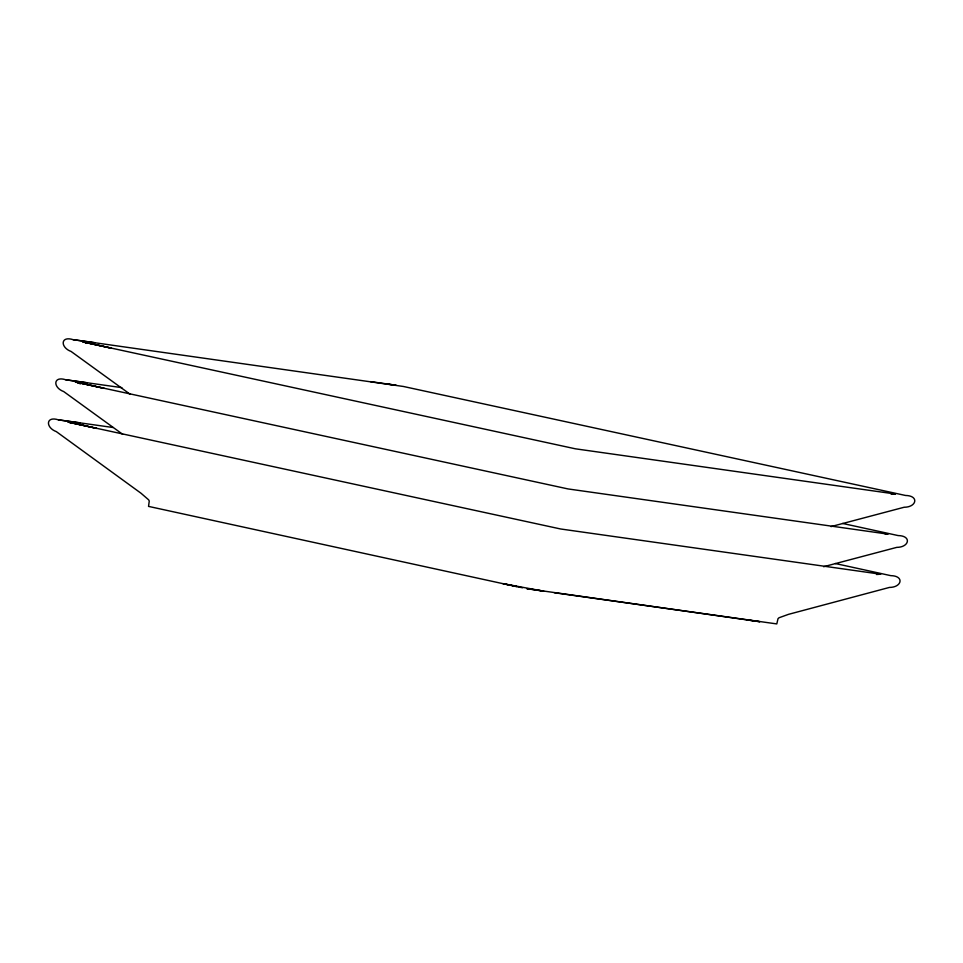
<?xml version="1.0" encoding="UTF-8"?>
<svg xmlns="http://www.w3.org/2000/svg" width="963" height="963" viewBox="0 0 963 963"><rect width="100%" height="100%" fill="white"/><g stroke="black" fill="none" stroke-linecap="round" stroke-linejoin="round"><path stroke-width="1.44" d="M831.021 526.605L904.149 507.248C916.692 507.236 919.304 495.668 905.509 495.464L403.413 386.476L73.14 339.674C60.38 335.533 60.151 347.438 71.069 351.447L130.065 394.204M823.642 566.713L896.77 547.369C909.313 547.345 911.925 535.777 898.13 535.572L842.637 523.451M891.196 494.308L895.47 494.031L575.393 448.806L82.601 341.877L111.527 348.221L83.913 342.009L86.622 343.045M876.474 574.49L880.736 574.213L560.659 528.988L67.867 422.059L96.794 428.403L69.18 422.191L71.888 423.226M885.178 534.152L888.091 534.14L568.014 488.927L75.222 381.986L104.148 388.342L76.534 382.13L80.423 383.888M121.88 387.644L65.773 379.783C53.001 375.642 52.772 387.547 63.69 391.556L122.686 434.313M113.044 427.5L58.418 419.856C45.646 415.715 45.417 427.62 56.336 431.629L141.043 493.261L148.651 499.845L149.253 501.073L148.543 506.394L504.756 584.06L516.517 586.503L502.999 583.662L543.83 591.21L526.881 588.634L529.674 589.127M73.14 339.674L94.795 342.684M65.773 379.783L87.416 382.805M58.418 419.856L80.061 422.865M747.408 619.979L759.831 621.701L527.23 588.706M554.279 592.726L776.792 623.916L778.02 618.691L779.019 617.765L788.456 614.358L889.415 587.43C901.958 587.418 904.57 575.85 890.775 575.645L835.282 563.524M370.49 381.613L396.118 385.272L385.994 383.828M513.291 585.877L522.56 587.791"/></g></svg>
